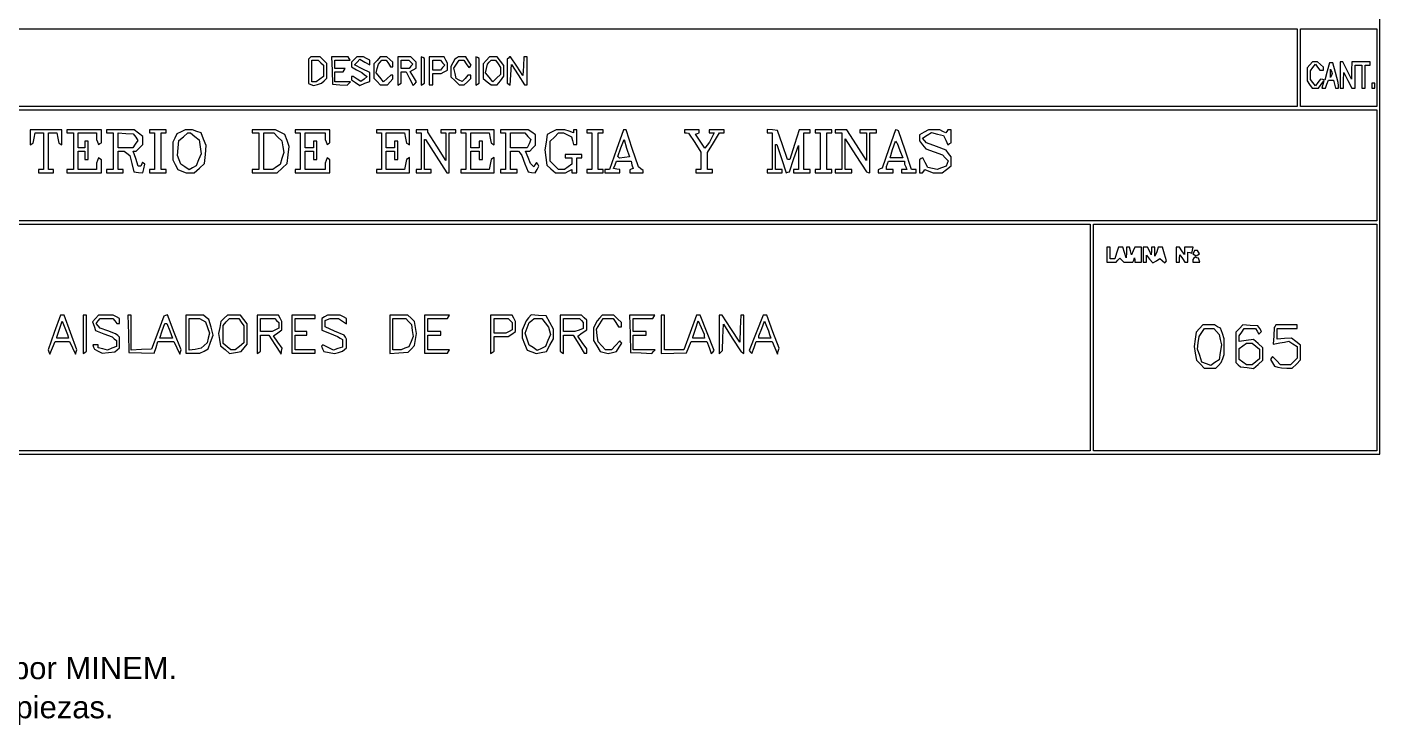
# Paper-space layout 'AN-07-DGE-065' of a CAD drawing. Header units: metres, sheet in millimetres. Extents: x 12 to 193, y 4 to 291.
# Drawn here: x 89.3 to 193.1, y 4.5 to 58 of the extents above; entities that cross this region are included whole.
import ezdxf

# ---------------------------------------------------------------- set-up
doc = ezdxf.new("R2010")
doc.units = ezdxf.units.M
doc.layers.add('DGE_CONTORNOS', color=7, linetype='Continuous', lineweight=0)
doc.layers.add('DGE_DATOS', color=7, linetype='Continuous', lineweight=0)
doc.styles.add('DGE_ARIAL', font='arial.ttf')

# ---------------------------------------------------------------- blocks, each defined once
blk = doc.blocks.new('LP_REF_DGE_MT_065')
at = {"layer": 'DGE_CONTORNOS'}
for points in [[(29.61, 147.69), (29.61, 25.26), (111.34, 25.26), (193.06, 25.26), (193.06, 147.69), (193.06, 270.12), (111.34, 270.12), (29.61, 270.12)], [(186.71, 54.91), (186.71, 51.93), (124.16, 51.93), (61.62, 51.93), (61.62, 54.91), (61.62, 57.9), (124.16, 57.9), (186.71, 57.9)], [(192.81, 54.91), (192.81, 51.93), (189.89, 51.93), (186.97, 51.93), (186.97, 54.91), (186.97, 57.9), (189.89, 57.9), (192.81, 57.9)], [(110.98, 55.65), (110.89, 55.57), (110.89, 54.63), (110.89, 53.7), (111.08, 53.63), (111.27, 53.55), (111.58, 53.63), (111.89, 53.71), (112.09, 53.91), (112.29, 54.11), (112.29, 54.67), (112.29, 55.23), (112.04, 55.49), (111.78, 55.74), (111.42, 55.74), (111.06, 55.74)], [(111.84, 55.29), (112.04, 55.09), (112.04, 54.66), (112.04, 54.23), (111.75, 54.03), (111.47, 53.83), (111.31, 53.83), (111.15, 53.83), (111.15, 54.66), (111.15, 55.49), (111.39, 55.49), (111.64, 55.49)], [(112.7, 54.69), (112.73, 53.64), (113.29, 53.6), (113.85, 53.56), (113.98, 53.7), (114.12, 53.83), (113.52, 53.83), (112.92, 53.83), (112.92, 54.22), (112.92, 54.6), (113.23, 54.6), (113.54, 54.6), (113.62, 54.72), (113.7, 54.85), (113.31, 54.85), (112.92, 54.85), (112.92, 55.17), (112.92, 55.49), (113.5, 55.49), (114.08, 55.49), (114, 55.61), (113.93, 55.74), (113.29, 55.74), (112.66, 55.74)], [(114.39, 55.54), (114.19, 55.34), (114.19, 55.15), (114.19, 54.97), (114.58, 54.75), (114.98, 54.53), (115.19, 54.37), (115.4, 54.22), (115.16, 54.03), (114.91, 53.84), (114.62, 54.03), (114.33, 54.22), (114.26, 54.22), (114.19, 54.22), (114.19, 54.09), (114.19, 53.97), (114.51, 53.76), (114.83, 53.55), (115.21, 53.71), (115.59, 53.86), (115.59, 54.21), (115.59, 54.55), (115, 54.83), (114.41, 55.12), (114.62, 55.33), (114.84, 55.55), (115.21, 55.33), (115.59, 55.12), (115.59, 55.3), (115.59, 55.48), (115.35, 55.61), (115.1, 55.74), (114.85, 55.74), (114.59, 55.74)], [(116.15, 55.47), (115.91, 55.2), (115.91, 54.66), (115.91, 54.11), (116.15, 53.85), (116.39, 53.58), (116.67, 53.58), (116.95, 53.58), (117.16, 53.81), (117.37, 54.04), (117.37, 54.19), (117.37, 54.34), (117.28, 54.34), (117.2, 54.34), (116.92, 54.08), (116.64, 53.82), (116.36, 54.17), (116.08, 54.52), (116.17, 54.84), (116.25, 55.17), (116.38, 55.33), (116.51, 55.49), (116.69, 55.49), (116.86, 55.49), (117.02, 55.23), (117.18, 54.98), (117.27, 54.98), (117.37, 54.98), (117.37, 55.15), (117.37, 55.32), (117.14, 55.53), (116.9, 55.74), (116.65, 55.74), (116.39, 55.74)], [(117.75, 54.65), (117.75, 53.57), (117.88, 53.64), (118, 53.72), (118, 54.16), (118, 54.6), (118.19, 54.6), (118.38, 54.6), (118.65, 54.07), (118.91, 53.55), (119.04, 53.68), (119.18, 53.81), (118.94, 54.21), (118.7, 54.61), (118.92, 54.74), (119.15, 54.86), (119.15, 55.1), (119.15, 55.34), (118.95, 55.54), (118.75, 55.74), (118.25, 55.74), (117.75, 55.74)], [(118.74, 55.34), (118.89, 55.19), (118.75, 55.02), (118.61, 54.85), (118.31, 54.85), (118, 54.85), (118, 55.17), (118, 55.49), (118.3, 55.49), (118.59, 55.49)], [(119.53, 54.66), (119.53, 53.57), (119.66, 53.64), (119.78, 53.72), (119.78, 54.66), (119.78, 55.6), (119.66, 55.68), (119.53, 55.75)], [(120.16, 54.66), (120.16, 53.58), (120.29, 53.58), (120.42, 53.58), (120.42, 54.02), (120.42, 54.47), (120.74, 54.47), (121.07, 54.47), (121.31, 54.6), (121.56, 54.73), (121.56, 54.99), (121.56, 55.25), (121.43, 55.49), (121.3, 55.74), (120.73, 55.74), (120.16, 55.74)], [(121.18, 55.29), (121.34, 55.1), (121.18, 54.91), (121.02, 54.72), (120.72, 54.72), (120.42, 54.72), (120.42, 55.1), (120.42, 55.49), (120.72, 55.49), (121.02, 55.49)], [(122.25, 55.64), (122.11, 55.55), (121.96, 55.27), (121.81, 54.99), (121.81, 54.6), (121.81, 54.2), (122.13, 53.89), (122.44, 53.58), (122.63, 53.58), (122.83, 53.58), (123.08, 53.83), (123.34, 54.09), (123.34, 54.22), (123.34, 54.34), (123.23, 54.34), (123.12, 54.34), (122.9, 54.09), (122.67, 53.84), (122.44, 53.96), (122.22, 54.09), (122.13, 54.47), (122.05, 54.86), (122.25, 55.17), (122.46, 55.49), (122.63, 55.49), (122.8, 55.49), (122.99, 55.2), (123.18, 54.91), (123.28, 55), (123.37, 55.1), (123.16, 55.42), (122.95, 55.74), (122.67, 55.74), (122.39, 55.74)], [(123.72, 54.66), (123.72, 53.57), (123.85, 53.64), (123.97, 53.72), (123.97, 54.66), (123.97, 55.6), (123.85, 55.68), (123.72, 55.75)], [(124.53, 55.47), (124.29, 55.2), (124.29, 54.63), (124.29, 54.07), (124.59, 53.82), (124.89, 53.58), (125.12, 53.58), (125.35, 53.58), (125.61, 53.91), (125.88, 54.25), (125.88, 54.66), (125.88, 55.07), (125.61, 55.4), (125.35, 55.74), (125.06, 55.74), (124.77, 55.74)], [(125.43, 55.2), (125.62, 54.92), (125.62, 54.65), (125.62, 54.39), (125.32, 54.1), (125.02, 53.82), (124.74, 54.17), (124.47, 54.52), (124.55, 54.84), (124.63, 55.17), (124.76, 55.33), (124.89, 55.49), (125.06, 55.49), (125.23, 55.49)], [(126.22, 55.65), (126.13, 55.57), (126.13, 54.65), (126.13, 53.72), (126.25, 53.65), (126.37, 53.57), (126.41, 54.37), (126.45, 55.16), (126.96, 54.37), (127.47, 53.58), (127.56, 53.58), (127.66, 53.58), (127.66, 54.66), (127.66, 55.74), (127.54, 55.74), (127.41, 55.74), (127.38, 55.02), (127.34, 54.3), (126.86, 55.02), (126.38, 55.74), (126.34, 55.74), (126.3, 55.74)], [(187.68, 55.13), (187.47, 54.89), (187.47, 54.39), (187.47, 53.89), (187.67, 53.61), (187.87, 53.33), (188.11, 53.33), (188.35, 53.33), (188.56, 53.61), (188.77, 53.9), (188.68, 53.61), (188.6, 53.33), (188.74, 53.33), (188.88, 53.33), (189, 53.64), (189.12, 53.96), (189.31, 53.96), (189.5, 53.96), (189.58, 53.64), (189.66, 53.33), (189.77, 53.33), (189.89, 53.33), (189.88, 53.55), (189.87, 53.77), (189.65, 54.53), (189.44, 55.29), (189.32, 55.29), (189.19, 55.29), (189.01, 54.63), (188.83, 53.96), (188.67, 53.99), (188.5, 54.02), (188.31, 53.77), (188.11, 53.52), (187.92, 53.76), (187.73, 54.01), (187.73, 54.34), (187.73, 54.67), (187.92, 54.92), (188.11, 55.17), (188.28, 54.95), (188.45, 54.72), (188.6, 54.72), (188.74, 54.72), (188.74, 54.83), (188.74, 54.94), (188.51, 55.15), (188.28, 55.36), (188.09, 55.36), (187.89, 55.36)], [(190.01, 54.34), (190.01, 53.33), (190.14, 53.33), (190.27, 53.33), (190.27, 53.93), (190.28, 54.53), (190.59, 53.93), (190.91, 53.33), (191.03, 53.33), (191.16, 53.33), (191.16, 54.22), (191.16, 55.1), (191.41, 55.1), (191.66, 55.1), (191.66, 54.22), (191.66, 53.33), (191.79, 53.33), (191.92, 53.33), (191.92, 54.22), (191.92, 55.1), (192.11, 55.1), (192.3, 55.1), (192.3, 55.23), (192.3, 55.36), (191.6, 55.36), (190.9, 55.36), (190.89, 54.69), (190.89, 54.02), (190.55, 54.69), (190.21, 55.36), (190.11, 55.36), (190.01, 55.36)], [(189.34, 54.31), (189.27, 54.15), (189.27, 54.47), (189.27, 54.79), (189.34, 54.63), (189.4, 54.47)], [(192.43, 53.52), (192.43, 53.33), (192.55, 53.33), (192.68, 53.33), (192.68, 53.52), (192.68, 53.71), (192.55, 53.71), (192.43, 53.71)], [(192.81, 47.42), (192.81, 43.17), (117.94, 43.17), (43.07, 43.17), (43.07, 47.42), (43.07, 51.68), (117.94, 51.68), (192.81, 51.68)], [(89.56, 49.57), (89.56, 48.99), (89.67, 49.06), (89.78, 49.13), (89.85, 49.51), (89.93, 49.9), (90.25, 49.9), (90.57, 49.9), (90.57, 48.5), (90.57, 47.1), (90.38, 47.1), (90.19, 47.1), (90.19, 46.98), (90.19, 46.85), (90.76, 46.85), (91.33, 46.85), (91.33, 46.98), (91.33, 47.1), (91.14, 47.1), (90.95, 47.1), (90.95, 48.5), (90.95, 49.9), (91.27, 49.9), (91.59, 49.9), (91.67, 49.51), (91.75, 49.13), (91.86, 49.06), (91.97, 48.99), (91.97, 49.57), (91.97, 50.15), (90.76, 50.15), (89.56, 50.15)], [(92.35, 50.02), (92.35, 49.9), (92.6, 49.9), (92.86, 49.9), (92.86, 48.5), (92.86, 47.1), (92.6, 47.1), (92.35, 47.1), (92.35, 46.98), (92.35, 46.85), (93.68, 46.85), (95.02, 46.85), (95.02, 47.35), (95.02, 47.85), (94.9, 47.92), (94.79, 47.99), (94.71, 47.79), (94.64, 47.59), (94.64, 47.35), (94.64, 47.1), (93.94, 47.1), (93.24, 47.1), (93.24, 47.8), (93.24, 48.5), (93.49, 48.5), (93.75, 48.5), (93.75, 48.18), (93.75, 47.87), (93.87, 47.87), (94, 47.87), (94, 48.56), (94, 49.26), (93.87, 49.26), (93.75, 49.26), (93.75, 49.01), (93.75, 48.75), (93.49, 48.75), (93.24, 48.75), (93.24, 49.33), (93.24, 49.9), (93.94, 49.9), (94.64, 49.9), (94.64, 49.65), (94.64, 49.41), (94.71, 49.21), (94.79, 49.01), (94.9, 49.08), (95.02, 49.15), (95.02, 49.65), (95.02, 50.15), (93.68, 50.15), (92.35, 50.15)], [(95.4, 50.02), (95.4, 49.9), (95.65, 49.9), (95.91, 49.9), (95.91, 48.5), (95.91, 47.1), (95.65, 47.1), (95.4, 47.1), (95.4, 46.98), (95.4, 46.85), (96.03, 46.85), (96.67, 46.85), (96.67, 46.98), (96.67, 47.1), (96.48, 47.1), (96.29, 47.1), (96.29, 47.8), (96.29, 48.5), (96.52, 48.5), (96.75, 48.5), (96.97, 48.34), (97.19, 48.18), (97.35, 47.55), (97.51, 46.91), (97.85, 46.87), (98.18, 46.83), (98.27, 47.16), (98.35, 47.5), (98.25, 47.59), (98.16, 47.67), (98.1, 47.52), (98.04, 47.36), (97.94, 47.36), (97.84, 47.36), (97.64, 47.93), (97.45, 48.5), (97.56, 48.5), (97.68, 48.5), (97.94, 48.75), (98.19, 49.01), (98.19, 49.32), (98.19, 49.62), (97.86, 49.89), (97.52, 50.15), (96.46, 50.15), (95.4, 50.15)], [(97.64, 49.57), (97.81, 49.31), (97.61, 49.03), (97.42, 48.75), (96.85, 48.75), (96.29, 48.75), (96.29, 49.33), (96.29, 49.91), (96.88, 49.87), (97.46, 49.83)], [(98.7, 50.02), (98.7, 49.9), (98.89, 49.9), (99.08, 49.9), (99.08, 48.5), (99.08, 47.1), (98.89, 47.1), (98.7, 47.1), (98.7, 46.98), (98.7, 46.85), (99.34, 46.85), (99.97, 46.85), (99.97, 46.98), (99.97, 47.1), (99.78, 47.1), (99.59, 47.1), (99.59, 48.5), (99.59, 49.9), (99.78, 49.9), (99.97, 49.9), (99.97, 50.02), (99.97, 50.15), (99.34, 50.15), (98.7, 50.15)], [(101.12, 49.99), (100.8, 49.83), (100.64, 49.51), (100.48, 49.2), (100.48, 48.53), (100.48, 47.85), (100.67, 47.47), (100.87, 47.09), (101.19, 46.97), (101.51, 46.85), (101.82, 46.85), (102.13, 46.85), (102.53, 47.21), (102.93, 47.57), (102.99, 48.26), (103.04, 48.95), (102.85, 49.43), (102.65, 49.9), (102.32, 50.02), (101.99, 50.15), (101.71, 50.15), (101.43, 50.15)], [(102.17, 49.64), (102.5, 49.38), (102.58, 48.84), (102.66, 48.29), (102.47, 47.83), (102.28, 47.38), (102, 47.23), (101.73, 47.08), (101.42, 47.29), (101.1, 47.5), (100.97, 47.84), (100.84, 48.18), (100.9, 48.75), (100.96, 49.32), (101.3, 49.61), (101.64, 49.9), (101.74, 49.9), (101.84, 49.9)], [(106.57, 50.02), (106.57, 49.9), (106.83, 49.9), (107.08, 49.9), (107.08, 48.5), (107.08, 47.1), (106.83, 47.1), (106.57, 47.1), (106.57, 46.98), (106.57, 46.85), (107.52, 46.85), (108.48, 46.85), (108.87, 47.21), (109.27, 47.56), (109.34, 48.21), (109.4, 48.85), (109.25, 49.31), (109.09, 49.77), (108.73, 49.96), (108.36, 50.15), (107.47, 50.15), (106.57, 50.15)], [(108.54, 49.59), (108.84, 49.29), (108.93, 48.84), (109.01, 48.39), (108.86, 47.94), (108.71, 47.48), (108.44, 47.29), (108.17, 47.1), (107.82, 47.1), (107.46, 47.1), (107.46, 48.5), (107.46, 49.9), (107.85, 49.9), (108.24, 49.9)], [(109.88, 50.02), (109.88, 49.9), (110.07, 49.9), (110.26, 49.9), (110.26, 48.5), (110.26, 47.1), (110.07, 47.1), (109.88, 47.1), (109.88, 46.98), (109.88, 46.85), (111.21, 46.85), (112.54, 46.85), (112.54, 47.35), (112.54, 47.85), (112.43, 47.92), (112.32, 47.99), (112.24, 47.79), (112.16, 47.59), (112.16, 47.35), (112.16, 47.1), (111.4, 47.1), (110.64, 47.1), (110.64, 47.8), (110.64, 48.5), (110.96, 48.5), (111.27, 48.5), (111.27, 48.18), (111.27, 47.87), (111.4, 47.87), (111.53, 47.87), (111.53, 48.56), (111.53, 49.26), (111.4, 49.26), (111.27, 49.26), (111.27, 49.01), (111.27, 48.75), (110.96, 48.75), (110.64, 48.75), (110.64, 49.33), (110.64, 49.9), (111.4, 49.9), (112.16, 49.9), (112.16, 49.65), (112.16, 49.41), (112.24, 49.21), (112.32, 49.01), (112.43, 49.08), (112.54, 49.15), (112.54, 49.65), (112.54, 50.15), (111.21, 50.15), (109.88, 50.15)], [(116.1, 50.02), (116.1, 49.9), (116.29, 49.9), (116.48, 49.9), (116.48, 48.5), (116.48, 47.1), (116.29, 47.1), (116.1, 47.1), (116.1, 46.98), (116.1, 46.85), (117.37, 46.85), (118.64, 46.85), (118.64, 47.43), (118.64, 48.01), (118.53, 47.94), (118.42, 47.87), (118.34, 47.49), (118.26, 47.1), (117.56, 47.1), (116.86, 47.1), (116.86, 47.8), (116.86, 48.5), (117.18, 48.5), (117.5, 48.5), (117.5, 48.18), (117.5, 47.87), (117.62, 47.87), (117.75, 47.87), (117.75, 48.56), (117.75, 49.26), (117.62, 49.26), (117.5, 49.26), (117.5, 49.01), (117.5, 48.75), (117.18, 48.75), (116.86, 48.75), (116.86, 49.33), (116.86, 49.9), (117.56, 49.9), (118.26, 49.9), (118.34, 49.51), (118.42, 49.13), (118.53, 49.06), (118.64, 48.99), (118.64, 49.57), (118.64, 50.15), (117.37, 50.15), (116.1, 50.15)], [(119.15, 50.02), (119.15, 49.9), (119.34, 49.9), (119.53, 49.9), (119.53, 48.5), (119.53, 47.1), (119.34, 47.1), (119.15, 47.1), (119.15, 46.98), (119.15, 46.85), (119.72, 46.85), (120.29, 46.85), (120.29, 46.98), (120.29, 47.1), (120.04, 47.1), (119.78, 47.1), (119.78, 48.25), (119.78, 49.39), (119.83, 49.39), (119.87, 49.39), (120.68, 48.12), (121.49, 46.85), (121.59, 46.85), (121.69, 46.85), (121.69, 48.37), (121.69, 49.9), (121.94, 49.9), (122.2, 49.9), (122.2, 50.02), (122.2, 50.15), (121.62, 50.15), (121.05, 50.15), (121.05, 50.02), (121.05, 49.9), (121.24, 49.9), (121.43, 49.9), (121.43, 48.85), (121.43, 47.8), (120.74, 48.88), (120.04, 49.96), (120.04, 50.06), (120.04, 50.15), (119.59, 50.15), (119.15, 50.15)], [(122.58, 50.02), (122.58, 49.9), (122.77, 49.9), (122.96, 49.9), (122.96, 48.5), (122.96, 47.1), (122.77, 47.1), (122.58, 47.1), (122.58, 46.98), (122.58, 46.85), (123.85, 46.85), (125.12, 46.85), (125.12, 47.43), (125.12, 48.01), (125.01, 47.94), (124.89, 47.87), (124.82, 47.49), (124.74, 47.1), (124.04, 47.1), (123.34, 47.1), (123.34, 47.8), (123.34, 48.5), (123.66, 48.5), (123.97, 48.5), (123.97, 48.18), (123.97, 47.87), (124.1, 47.87), (124.23, 47.87), (124.23, 48.56), (124.23, 49.26), (124.1, 49.26), (123.97, 49.26), (123.97, 49.01), (123.97, 48.75), (123.66, 48.75), (123.34, 48.75), (123.34, 49.33), (123.34, 49.9), (124.04, 49.9), (124.74, 49.9), (124.82, 49.51), (124.89, 49.13), (125.01, 49.06), (125.12, 48.99), (125.12, 49.57), (125.12, 50.15), (123.85, 50.15), (122.58, 50.15)], [(125.62, 50.02), (125.62, 49.9), (125.81, 49.9), (126.01, 49.9), (126.01, 48.5), (126.01, 47.1), (125.81, 47.1), (125.62, 47.1), (125.62, 46.98), (125.62, 46.85), (126.26, 46.85), (126.89, 46.85), (126.89, 46.98), (126.89, 47.1), (126.64, 47.1), (126.39, 47.1), (126.39, 47.8), (126.39, 48.5), (126.69, 48.5), (126.99, 48.5), (127.12, 48.34), (127.26, 48.18), (127.49, 47.54), (127.73, 46.91), (128, 46.87), (128.27, 46.83), (128.42, 47.1), (128.56, 47.36), (128.47, 47.5), (128.39, 47.64), (128.28, 47.47), (128.17, 47.3), (128.05, 47.42), (127.93, 47.55), (127.74, 48.02), (127.54, 48.5), (127.71, 48.5), (127.87, 48.5), (128.08, 48.73), (128.29, 48.96), (128.29, 49.36), (128.29, 49.76), (128.01, 49.95), (127.73, 50.15), (126.68, 50.15), (125.62, 50.15)], [(127.72, 49.64), (127.95, 49.39), (127.81, 49.07), (127.66, 48.75), (127.02, 48.75), (126.39, 48.75), (126.39, 49.33), (126.39, 49.9), (126.94, 49.9), (127.49, 49.9)], [(129.54, 49.96), (129.2, 49.77), (129.11, 49.19), (129.02, 48.61), (129.09, 48.02), (129.16, 47.43), (129.49, 47.14), (129.83, 46.85), (130.21, 46.85), (130.59, 46.85), (130.84, 46.98), (131.09, 47.11), (131.09, 46.98), (131.09, 46.85), (131.28, 46.85), (131.47, 46.85), (131.47, 47.42), (131.47, 47.99), (131.66, 47.99), (131.85, 47.99), (131.85, 48.12), (131.85, 48.25), (131.21, 48.25), (130.58, 48.25), (130.58, 48.12), (130.58, 47.99), (130.83, 47.99), (131.09, 47.99), (131.09, 47.75), (131.09, 47.5), (130.8, 47.3), (130.52, 47.1), (130.29, 47.1), (130.06, 47.1), (129.75, 47.41), (129.43, 47.73), (129.43, 48.5), (129.43, 49.27), (129.75, 49.59), (130.06, 49.9), (130.25, 49.9), (130.44, 49.9), (130.75, 49.75), (131.07, 49.61), (131.14, 49.31), (131.22, 49.01), (131.34, 49.01), (131.47, 49.01), (131.47, 49.58), (131.47, 50.15), (131.34, 50.15), (131.21, 50.15), (131.21, 50.03), (131.21, 49.9), (130.89, 50.03), (130.56, 50.15), (130.22, 50.15), (129.88, 50.14)], [(132.23, 50.02), (132.23, 49.9), (132.42, 49.9), (132.61, 49.9), (132.61, 48.5), (132.61, 47.1), (132.42, 47.1), (132.23, 47.1), (132.23, 46.98), (132.23, 46.85), (132.86, 46.85), (133.5, 46.85), (133.5, 46.98), (133.5, 47.1), (133.31, 47.1), (133.12, 47.1), (133.12, 48.5), (133.12, 49.9), (133.31, 49.9), (133.5, 49.9), (133.5, 50.02), (133.5, 50.15), (132.86, 50.15), (132.23, 50.15)], [(134.51, 48.63), (133.97, 47.1), (133.8, 47.1), (133.63, 47.1), (133.63, 46.98), (133.63, 46.85), (134.2, 46.85), (134.77, 46.85), (134.77, 46.97), (134.77, 47.09), (134.53, 47.13), (134.29, 47.17), (134.4, 47.45), (134.51, 47.74), (135.07, 47.74), (135.63, 47.74), (135.7, 47.45), (135.78, 47.17), (135.65, 47.12), (135.53, 47.08), (135.53, 46.97), (135.53, 46.85), (136.04, 46.85), (136.55, 46.85), (136.55, 46.93), (136.55, 47.01), (136.37, 47.15), (136.19, 47.29), (135.72, 48.72), (135.26, 50.15), (135.15, 50.15), (135.05, 50.15)], [(139.72, 50.02), (139.72, 49.9), (139.88, 49.9), (140.04, 49.89), (140.51, 49.16), (140.99, 48.42), (140.99, 47.76), (140.99, 47.1), (140.8, 47.1), (140.61, 47.1), (140.61, 46.98), (140.61, 46.85), (141.25, 46.85), (141.88, 46.85), (141.88, 46.98), (141.88, 47.1), (141.69, 47.1), (141.5, 47.1), (141.5, 47.75), (141.5, 48.4), (141.95, 49.15), (142.41, 49.9), (142.59, 49.9), (142.77, 49.9), (142.77, 50.02), (142.77, 50.15), (142.2, 50.15), (141.63, 50.15), (141.63, 50.02), (141.63, 49.9), (141.82, 49.9), (142.01, 49.9), (141.83, 49.55), (141.65, 49.2), (141.47, 48.96), (141.29, 48.73), (140.93, 49.28), (140.57, 49.82), (140.72, 49.87), (140.86, 49.92), (140.86, 50.03), (140.86, 50.15), (140.29, 50.15), (139.72, 50.15)], [(146.07, 50.03), (146.07, 49.9), (146.26, 49.9), (146.45, 49.9), (146.45, 48.5), (146.45, 47.1), (146.26, 47.1), (146.07, 47.1), (146.07, 46.98), (146.07, 46.85), (146.64, 46.85), (147.21, 46.85), (147.21, 46.98), (147.21, 47.1), (146.96, 47.1), (146.71, 47.1), (146.71, 48.06), (146.71, 49.01), (146.76, 49.01), (146.82, 49.01), (147.17, 47.93), (147.52, 46.85), (147.65, 46.89), (147.77, 46.93), (148.12, 47.94), (148.46, 48.94), (148.47, 48.02), (148.48, 47.1), (148.29, 47.1), (148.1, 47.1), (148.1, 46.98), (148.1, 46.85), (148.74, 46.85), (149.37, 46.85), (149.37, 46.98), (149.37, 47.1), (149.12, 47.1), (148.87, 47.1), (148.87, 48.5), (148.87, 49.9), (149.12, 49.9), (149.37, 49.9), (149.37, 50.02), (149.37, 50.15), (148.95, 50.15), (148.53, 50.15), (148.17, 49.01), (147.8, 47.87), (147.72, 47.87), (147.64, 47.87), (147.25, 48.98), (146.87, 50.09), (146.47, 50.13), (146.07, 50.17)], [(149.75, 50.02), (149.75, 49.9), (149.94, 49.9), (150.14, 49.9), (150.14, 48.5), (150.14, 47.1), (149.94, 47.1), (149.75, 47.1), (149.75, 46.98), (149.75, 46.85), (150.39, 46.85), (151.02, 46.85), (151.02, 46.98), (151.02, 47.1), (150.83, 47.1), (150.64, 47.1), (150.64, 48.5), (150.64, 49.9), (150.83, 49.9), (151.02, 49.9), (151.02, 50.02), (151.02, 50.15), (150.39, 50.15), (149.75, 50.15)], [(151.28, 50.02), (151.28, 49.9), (151.53, 49.9), (151.79, 49.9), (151.79, 48.5), (151.79, 47.1), (151.53, 47.1), (151.28, 47.1), (151.28, 46.98), (151.28, 46.85), (151.91, 46.85), (152.55, 46.85), (152.55, 46.98), (152.55, 47.1), (152.29, 47.1), (152.04, 47.1), (152.04, 48.28), (152.05, 49.45), (152.86, 48.18), (153.68, 46.92), (153.81, 46.87), (153.95, 46.83), (153.95, 48.36), (153.95, 49.9), (154.2, 49.9), (154.45, 49.9), (154.45, 50.02), (154.45, 50.15), (153.82, 50.15), (153.18, 50.15), (153.18, 50.02), (153.18, 49.9), (153.44, 49.9), (153.69, 49.9), (153.69, 48.85), (153.69, 47.8), (152.93, 48.98), (152.17, 50.15), (151.72, 50.15), (151.28, 50.15)], [(155.41, 48.68), (154.9, 47.2), (154.74, 47.14), (154.58, 47.08), (154.58, 46.96), (154.58, 46.85), (155.15, 46.85), (155.72, 46.85), (155.72, 46.98), (155.72, 47.1), (155.47, 47.1), (155.22, 47.1), (155.22, 47.22), (155.22, 47.34), (155.29, 47.54), (155.37, 47.74), (155.99, 47.74), (156.61, 47.74), (156.61, 47.62), (156.61, 47.5), (156.69, 47.3), (156.77, 47.1), (156.56, 47.1), (156.36, 47.1), (156.36, 46.98), (156.36, 46.85), (156.93, 46.85), (157.5, 46.85), (157.5, 46.98), (157.5, 47.1), (157.32, 47.1), (157.14, 47.1), (156.65, 48.59), (156.15, 50.07), (156.03, 50.11), (155.91, 50.15)], [(158.1, 49.95), (157.76, 49.76), (157.76, 49.53), (157.76, 49.3), (157.99, 48.99), (158.23, 48.69), (158.87, 48.46), (159.51, 48.23), (159.73, 47.99), (159.94, 47.75), (159.87, 47.55), (159.79, 47.35), (159.45, 47.22), (159.11, 47.09), (158.75, 47.17), (158.39, 47.25), (158.19, 47.63), (158, 48), (157.88, 47.93), (157.76, 47.85), (157.76, 47.35), (157.76, 46.85), (157.87, 46.85), (157.99, 46.85), (158.07, 46.97), (158.15, 47.09), (158.47, 46.97), (158.79, 46.85), (159.14, 46.85), (159.5, 46.85), (159.83, 47.11), (160.17, 47.38), (160.17, 47.72), (160.17, 48.06), (159.98, 48.33), (159.8, 48.59), (159.05, 48.86), (158.29, 49.14), (158.14, 49.32), (157.99, 49.5), (158.33, 49.72), (158.66, 49.94), (159.13, 49.82), (159.59, 49.71), (159.76, 49.35), (159.93, 49), (160.05, 49.08), (160.17, 49.15), (160.17, 49.65), (160.17, 50.15), (160.05, 50.15), (159.93, 50.15), (159.85, 50.02), (159.77, 49.9), (159.53, 50.02), (159.3, 50.15), (158.87, 50.15), (158.45, 50.14)], [(135.12, 48.01), (134.74, 47.97), (134.68, 48.03), (134.62, 48.1), (134.85, 48.75), (135.09, 49.41), (135.29, 48.73), (135.5, 48.06)], [(156.25, 48.56), (156.46, 47.99), (155.98, 47.99), (155.49, 47.99), (155.69, 48.62), (155.9, 49.26), (155.96, 49.19), (156.03, 49.12)], [(170.84, 34.21), (170.84, 25.51), (120.23, 25.51), (69.62, 25.51), (69.62, 34.21), (69.62, 42.91), (120.23, 42.91), (170.84, 42.91)], [(192.81, 34.21), (192.81, 25.51), (181.95, 25.51), (171.09, 25.51), (171.09, 34.21), (171.09, 42.91), (181.95, 42.91), (192.81, 42.91)], [(172.11, 40.56), (172.11, 39.99), (172.46, 39.99), (172.82, 39.99), (172.97, 40.14), (173.12, 40.3), (173.27, 40.14), (173.43, 39.99), (173.77, 39.99), (174.12, 39.99), (174.18, 40.15), (174.25, 40.31), (174.26, 40.15), (174.27, 39.99), (174.52, 39.99), (174.77, 39.99), (174.77, 40.56), (174.77, 41.13), (174.52, 41.13), (174.26, 41.13), (174.14, 40.85), (174.02, 40.56), (173.94, 40.85), (173.85, 41.13), (173.74, 41.13), (173.63, 41.13), (173.62, 40.72), (173.6, 40.31), (173.47, 40.72), (173.34, 41.13), (173.18, 41.13), (173.01, 41.13), (172.87, 40.69), (172.72, 40.25), (172.54, 40.25), (172.36, 40.25), (172.36, 40.69), (172.36, 41.13), (172.23, 41.13), (172.11, 41.13)], [(174.9, 40.56), (174.9, 39.99), (175.03, 39.99), (175.15, 39.99), (175.15, 40.26), (175.15, 40.53), (175.4, 40.23), (175.65, 39.93), (175.92, 40.09), (176.19, 40.26), (176.37, 40.11), (176.56, 39.95), (176.63, 40.02), (176.7, 40.09), (176.54, 40.61), (176.38, 41.13), (176.22, 41.13), (176.06, 41.13), (175.94, 40.78), (175.81, 40.44), (175.8, 40.78), (175.79, 41.13), (175.66, 41.13), (175.54, 41.13), (175.53, 40.85), (175.52, 40.56), (175.38, 40.85), (175.24, 41.13), (175.07, 41.13), (174.9, 41.13)], [(177.44, 40.56), (177.44, 39.99), (177.57, 39.99), (177.69, 39.99), (177.7, 40.28), (177.71, 40.56), (177.91, 40.28), (178.11, 39.99), (178.22, 39.99), (178.33, 39.99), (178.33, 40.37), (178.33, 40.75), (178.48, 40.72), (178.63, 40.69), (178.68, 40.91), (178.73, 41.13), (178.4, 41.13), (178.08, 41.13), (178.08, 40.85), (178.08, 40.57), (177.88, 40.85), (177.68, 41.13), (177.56, 41.13), (177.44, 41.13)], [(178.78, 40.76), (178.71, 40.64), (178.84, 40.56), (178.96, 40.48), (179.09, 40.56), (179.22, 40.64), (179.15, 40.76), (179.08, 40.88), (178.96, 40.88), (178.85, 40.88)], [(178.8, 40.29), (178.71, 40.2), (178.71, 40.1), (178.71, 39.99), (178.97, 39.99), (179.24, 39.99), (179.19, 40.14), (179.14, 40.29), (179.01, 40.33), (178.88, 40.38)], [(91.4, 34.6), (90.93, 33.27), (90.99, 33.11), (91.05, 32.94), (91.26, 33.42), (91.46, 33.9), (92.01, 33.9), (92.56, 33.9), (92.79, 33.42), (93.02, 32.94), (93.08, 33.11), (93.14, 33.27), (92.65, 34.6), (92.16, 35.93), (92.02, 35.93), (91.88, 35.93)], [(92.41, 34.43), (92.49, 34.15), (92.04, 34.15), (91.59, 34.15), (91.59, 34.19), (91.59, 34.23), (91.8, 34.84), (92, 35.45), (92.16, 35.08), (92.32, 34.7)], [(93.62, 34.46), (93.62, 32.99), (93.75, 33.07), (93.87, 33.15), (93.87, 34.54), (93.87, 35.93), (93.75, 35.93), (93.62, 35.93)], [(94.57, 35.67), (94.34, 35.41), (94.45, 35.08), (94.57, 34.75), (95.21, 34.5), (95.84, 34.26), (96, 34.12), (96.16, 33.99), (96.16, 33.75), (96.16, 33.51), (95.82, 33.38), (95.48, 33.25), (95.12, 33.33), (94.76, 33.41), (94.76, 33.52), (94.76, 33.64), (94.56, 33.64), (94.36, 33.64), (94.41, 33.48), (94.47, 33.32), (94.77, 33.16), (95.08, 33), (95.56, 33.05), (96.04, 33.11), (96.23, 33.26), (96.41, 33.42), (96.41, 33.83), (96.41, 34.24), (96.26, 34.37), (96.1, 34.49), (95.5, 34.71), (94.91, 34.92), (94.76, 35.11), (94.61, 35.29), (94.76, 35.48), (94.92, 35.67), (95.4, 35.67), (95.88, 35.67), (96.03, 35.48), (96.19, 35.29), (96.3, 35.29), (96.41, 35.29), (96.41, 35.48), (96.41, 35.66), (96.17, 35.8), (95.92, 35.93), (95.36, 35.93), (94.8, 35.93)], [(97.08, 34.5), (97.11, 33.07), (98.09, 33.03), (99.06, 33), (99.21, 33.45), (99.35, 33.9), (99.96, 33.9), (100.56, 33.9), (100.79, 33.42), (101.02, 32.94), (101.08, 33.11), (101.14, 33.27), (100.6, 34.6), (100.07, 35.94), (99.93, 35.89), (99.8, 35.85), (99.33, 34.59), (98.85, 33.32), (98.08, 33.29), (97.3, 33.25), (97.3, 34.59), (97.3, 35.93), (97.17, 35.93), (97.04, 35.93)], [(100.25, 34.72), (100.47, 34.15), (99.97, 34.15), (99.48, 34.15), (99.67, 34.72), (99.87, 35.29), (99.95, 35.29), (100.04, 35.29)], [(101.49, 34.47), (101.49, 33.01), (102.03, 33.01), (102.57, 33.01), (102.89, 33.17), (103.21, 33.33), (103.39, 33.86), (103.58, 34.4), (103.42, 34.99), (103.26, 35.59), (103.04, 35.75), (102.83, 35.92), (102.16, 35.92), (101.49, 35.93)], [(102.76, 35.55), (103, 35.42), (103.14, 34.98), (103.29, 34.53), (103.21, 34.16), (103.13, 33.79), (102.9, 33.59), (102.67, 33.38), (102.21, 33.3), (101.75, 33.23), (101.75, 34.45), (101.75, 35.67), (102.14, 35.67), (102.53, 35.67)], [(104.42, 35.68), (104.18, 35.43), (104.09, 34.97), (104, 34.52), (104.08, 34.05), (104.15, 33.58), (104.5, 33.28), (104.84, 32.98), (105.29, 33.05), (105.74, 33.13), (105.97, 33.42), (106.19, 33.7), (106.19, 34.48), (106.19, 35.26), (105.93, 35.59), (105.67, 35.93), (105.17, 35.93), (104.67, 35.93)], [(105.74, 35.39), (105.94, 35.11), (105.94, 34.45), (105.94, 33.79), (105.6, 33.52), (105.27, 33.26), (105.11, 33.26), (104.95, 33.26), (104.65, 33.5), (104.35, 33.75), (104.35, 34.44), (104.35, 35.14), (104.59, 35.41), (104.84, 35.67), (105.19, 35.67), (105.54, 35.67)], [(106.96, 34.46), (106.96, 32.99), (107.08, 33.07), (107.21, 33.15), (107.21, 33.78), (107.21, 34.4), (107.53, 34.4), (107.85, 34.4), (108.32, 33.67), (108.79, 32.94), (108.83, 33.16), (108.88, 33.38), (108.55, 33.86), (108.22, 34.34), (108.54, 34.57), (108.86, 34.81), (108.86, 35.12), (108.86, 35.44), (108.73, 35.68), (108.6, 35.93), (107.78, 35.93), (106.96, 35.93)], [(108.45, 35.52), (108.61, 35.37), (108.61, 35.14), (108.61, 34.92), (108.36, 34.79), (108.11, 34.66), (107.66, 34.66), (107.21, 34.66), (107.21, 35.17), (107.21, 35.67), (107.76, 35.67), (108.3, 35.67)], [(109.62, 34.47), (109.62, 33.01), (110.51, 33.01), (111.4, 33.01), (111.4, 33.13), (111.4, 33.26), (110.64, 33.26), (109.88, 33.26), (109.88, 33.83), (109.88, 34.4), (110.32, 34.4), (110.77, 34.4), (110.77, 34.53), (110.77, 34.66), (110.32, 34.66), (109.88, 34.66), (109.88, 35.17), (109.88, 35.67), (110.64, 35.67), (111.4, 35.67), (111.4, 35.8), (111.4, 35.93), (110.51, 35.93), (109.62, 35.93)], [(112.13, 35.79), (111.91, 35.66), (111.91, 35.22), (111.91, 34.77), (112.51, 34.53), (113.11, 34.28), (113.31, 34.17), (113.5, 34.06), (113.5, 33.76), (113.5, 33.47), (113.15, 33.36), (112.8, 33.24), (112.4, 33.44), (111.99, 33.64), (111.95, 33.6), (111.9, 33.55), (111.98, 33.35), (112.06, 33.14), (112.48, 33.06), (112.9, 32.98), (113.2, 33.07), (113.5, 33.16), (113.65, 33.29), (113.81, 33.42), (113.81, 33.75), (113.81, 34.09), (113.72, 34.23), (113.62, 34.38), (112.89, 34.7), (112.16, 35.02), (112.16, 35.27), (112.16, 35.52), (112.36, 35.6), (112.56, 35.67), (112.88, 35.67), (113.19, 35.67), (113.5, 35.47), (113.81, 35.26), (113.81, 35.46), (113.81, 35.66), (113.57, 35.8), (113.32, 35.93), (112.84, 35.92), (112.35, 35.92)], [(117.12, 34.45), (117.12, 32.97), (117.82, 33.03), (118.53, 33.09), (118.78, 33.34), (119.03, 33.59), (119.1, 34.05), (119.18, 34.52), (119.09, 34.97), (119.01, 35.43), (118.76, 35.68), (118.51, 35.93), (117.81, 35.93), (117.12, 35.93)], [(118.56, 35.43), (118.78, 35.2), (118.85, 34.74), (118.93, 34.28), (118.76, 33.89), (118.6, 33.49), (118.29, 33.38), (117.99, 33.26), (117.68, 33.26), (117.37, 33.26), (117.37, 34.47), (117.37, 35.67), (117.86, 35.67), (118.35, 35.67)], [(119.78, 34.47), (119.78, 33.01), (120.66, 33.01), (121.55, 33.01), (121.62, 33.13), (121.7, 33.26), (120.87, 33.26), (120.04, 33.26), (120.04, 33.83), (120.04, 34.4), (120.54, 34.4), (121.05, 34.4), (121.05, 34.53), (121.05, 34.66), (120.54, 34.66), (120.04, 34.66), (120.04, 35.17), (120.04, 35.67), (120.79, 35.67), (121.55, 35.67), (121.62, 35.8), (121.7, 35.93), (120.74, 35.93), (119.78, 35.93)], [(124.86, 34.46), (124.86, 32.99), (124.99, 33.07), (125.12, 33.15), (125.12, 33.71), (125.12, 34.28), (125.66, 34.28), (126.2, 34.28), (126.48, 34.47), (126.77, 34.67), (126.77, 35.05), (126.77, 35.44), (126.64, 35.68), (126.5, 35.93), (125.68, 35.93), (124.86, 35.93)], [(126.36, 35.52), (126.51, 35.37), (126.51, 35.08), (126.51, 34.79), (126.27, 34.66), (126.02, 34.53), (125.57, 34.53), (125.12, 34.53), (125.12, 35.1), (125.12, 35.67), (125.66, 35.67), (126.21, 35.67)], [(127.77, 35.71), (127.58, 35.48), (127.43, 35.13), (127.28, 34.77), (127.28, 34.48), (127.28, 34.18), (127.47, 33.72), (127.66, 33.25), (128.01, 33.12), (128.35, 32.99), (128.74, 33.06), (129.14, 33.14), (129.41, 33.63), (129.69, 34.12), (129.69, 34.48), (129.68, 34.85), (129.4, 35.36), (129.11, 35.86), (128.54, 35.9), (127.96, 35.94)], [(129.05, 35.33), (129.31, 35), (129.38, 34.72), (129.45, 34.44), (129.26, 33.98), (129.07, 33.51), (128.75, 33.37), (128.43, 33.22), (128.12, 33.43), (127.81, 33.63), (127.66, 34.09), (127.5, 34.54), (127.66, 34.95), (127.82, 35.36), (128.02, 35.51), (128.21, 35.67), (128.5, 35.67), (128.78, 35.67)], [(130.2, 34.54), (130.2, 33.15), (130.32, 33.07), (130.45, 32.99), (130.45, 33.7), (130.45, 34.4), (130.82, 34.4), (131.2, 34.4), (131.62, 33.7), (132.03, 33.01), (132.13, 33.01), (132.23, 33.01), (132.23, 33.17), (132.23, 33.33), (131.89, 33.82), (131.56, 34.32), (131.89, 34.56), (132.23, 34.81), (132.23, 35.17), (132.23, 35.53), (132.03, 35.73), (131.83, 35.93), (131.01, 35.93), (130.2, 35.93)], [(131.82, 35.52), (131.97, 35.37), (131.97, 35.14), (131.97, 34.9), (131.65, 34.78), (131.32, 34.66), (130.89, 34.66), (130.45, 34.66), (130.45, 35.17), (130.45, 35.67), (131.06, 35.67), (131.67, 35.67)], [(133.22, 35.7), (133.02, 35.48), (132.88, 35.21), (132.74, 34.93), (132.74, 34.46), (132.74, 33.99), (133, 33.56), (133.27, 33.13), (133.57, 33.06), (133.88, 32.98), (134.2, 33.06), (134.51, 33.14), (134.72, 33.46), (134.93, 33.78), (134.84, 33.86), (134.76, 33.95), (134.44, 33.6), (134.12, 33.26), (133.9, 33.26), (133.67, 33.26), (133.38, 33.57), (133.1, 33.87), (133.04, 34.36), (132.98, 34.85), (133.24, 35.26), (133.49, 35.67), (133.87, 35.67), (134.25, 35.67), (134.46, 35.36), (134.67, 35.04), (134.78, 35.04), (134.9, 35.04), (134.9, 35.21), (134.9, 35.37), (134.6, 35.65), (134.31, 35.93), (133.86, 35.93), (133.41, 35.93)], [(135.56, 34.5), (135.59, 33.07), (136.41, 33.03), (137.22, 32.99), (137.35, 33.13), (137.49, 33.26), (136.64, 33.26), (135.78, 33.26), (135.78, 33.83), (135.78, 34.4), (136.29, 34.4), (136.8, 34.4), (136.8, 34.53), (136.8, 34.66), (136.29, 34.66), (135.78, 34.66), (135.78, 35.17), (135.78, 35.67), (136.54, 35.67), (137.29, 35.67), (137.37, 35.8), (137.45, 35.93), (136.49, 35.93), (135.52, 35.93)], [(137.94, 34.46), (137.94, 32.99), (138.91, 33.02), (139.88, 33.04), (140.05, 33.47), (140.23, 33.9), (140.84, 33.9), (141.45, 33.9), (141.61, 33.44), (141.78, 32.98), (141.89, 33.09), (142, 33.21), (141.47, 34.57), (140.93, 35.92), (140.79, 35.93), (140.64, 35.93), (140.17, 34.59), (139.69, 33.26), (138.95, 33.26), (138.2, 33.26), (138.2, 34.59), (138.2, 35.93), (138.07, 35.93), (137.94, 35.93)], [(141.24, 34.31), (141.25, 34.15), (140.8, 34.15), (140.36, 34.15), (140.36, 34.19), (140.36, 34.23), (140.57, 34.85), (140.78, 35.48), (141, 34.97), (141.23, 34.47)], [(142.39, 34.44), (142.39, 32.96), (142.51, 33.08), (142.63, 33.2), (142.67, 34.21), (142.71, 35.22), (143.39, 34.17), (144.08, 33.12), (144.18, 33.06), (144.29, 32.99), (144.29, 34.46), (144.29, 35.93), (144.17, 35.93), (144.05, 35.93), (144.01, 34.89), (143.98, 33.84), (143.29, 34.89), (142.61, 35.93), (142.5, 35.93), (142.39, 35.93)], [(145.22, 34.57), (144.68, 33.21), (144.79, 33.09), (144.9, 32.98), (145.07, 33.44), (145.23, 33.9), (145.84, 33.9), (146.45, 33.9), (146.66, 33.42), (146.87, 32.94), (146.92, 33.16), (146.98, 33.38), (146.5, 34.65), (146.03, 35.93), (145.89, 35.93), (145.75, 35.92)], [(146.25, 34.43), (146.34, 34.15), (145.89, 34.15), (145.44, 34.15), (145.44, 34.24), (145.44, 34.33), (145.65, 34.9), (145.87, 35.46), (146.02, 35.09), (146.17, 34.72)], [(179.23, 34.89), (178.97, 34.62), (178.89, 34.08), (178.81, 33.53), (178.9, 33), (178.99, 32.46), (179.29, 32.16), (179.59, 31.86), (180.03, 31.86), (180.47, 31.86), (180.68, 32.07), (180.89, 32.28), (181.01, 32.59), (181.12, 32.9), (181.12, 33.5), (181.12, 34.11), (180.98, 34.51), (180.84, 34.92), (180.61, 35.04), (180.38, 35.17), (179.93, 35.17), (179.48, 35.17)], [(180.53, 34.68), (180.74, 34.45), (180.82, 34.05), (180.9, 33.65), (180.81, 33.07), (180.73, 32.49), (180.41, 32.28), (180.09, 32.07), (179.75, 32.19), (179.41, 32.31), (179.24, 32.82), (179.07, 33.32), (179.13, 33.8), (179.2, 34.29), (179.4, 34.6), (179.61, 34.91), (179.96, 34.91), (180.32, 34.91)], [(182.28, 34.89), (182.01, 34.61), (182.01, 33.44), (182.01, 32.28), (182.2, 32.12), (182.38, 31.97), (182.87, 31.9), (183.36, 31.84), (183.73, 32.15), (184.09, 32.47), (184.09, 32.94), (184.09, 33.42), (183.73, 33.74), (183.36, 34.05), (182.81, 33.98), (182.27, 33.9), (182.27, 34.12), (182.27, 34.35), (182.46, 34.63), (182.66, 34.91), (183.09, 34.91), (183.52, 34.91), (183.65, 34.69), (183.77, 34.47), (183.87, 34.57), (183.97, 34.67), (183.84, 34.89), (183.7, 35.1), (183.12, 35.14), (182.54, 35.18)], [(185.02, 35.07), (184.96, 34.97), (184.92, 34.34), (184.88, 33.7), (185.13, 33.75), (185.38, 33.79), (185.73, 33.85), (186.08, 33.92), (186.39, 33.72), (186.71, 33.51), (186.71, 33.07), (186.71, 32.63), (186.46, 32.37), (186.2, 32.12), (185.82, 32.12), (185.43, 32.12), (185.13, 32.44), (184.83, 32.76), (184.75, 32.64), (184.67, 32.51), (184.83, 32.26), (184.98, 32.01), (185.24, 31.94), (185.5, 31.87), (185.92, 31.86), (186.34, 31.86), (186.65, 32.17), (186.97, 32.49), (186.97, 33.05), (186.97, 33.62), (186.62, 33.9), (186.27, 34.17), (185.73, 34.13), (185.19, 34.08), (185.19, 34.5), (185.19, 34.91), (185.95, 34.91), (186.71, 34.91), (186.71, 35.04), (186.71, 35.17), (185.89, 35.17), (185.08, 35.17)], [(183.54, 33.54), (183.82, 33.31), (183.82, 32.94), (183.82, 32.58), (183.54, 32.35), (183.25, 32.12), (183.04, 32.12), (182.83, 32.12), (182.55, 32.31), (182.27, 32.51), (182.27, 32.94), (182.27, 33.37), (182.55, 33.57), (182.83, 33.77), (183.04, 33.77), (183.25, 33.77)]]:
    blk.add_lwpolyline(points, close=True, dxfattribs=at)
at = {"layer": 'DGE_DATOS', "style": 'DGE_ARIAL'}
for s, p in [('CAD derivado de lamina DGE. Contornos de escaneo; no DWG emitido por MINEM.', (12, 8)), ('mm de hoja. Cotas originales prevalecen. No usar contornos para medir piezas.', (12, 5))]:
    blk.add_text(s, height=1.7, dxfattribs=at).set_placement(p)

psp = doc.layouts.new('AN-07-DGE-065')

# ---------------------------------------------------------------- block references
at = {"layer": 'DGE_DATOS'}
psp.add_blockref('LP_REF_DGE_MT_065', (0, 0), dxfattribs=at)

doc.saveas('drawing.dxf')
